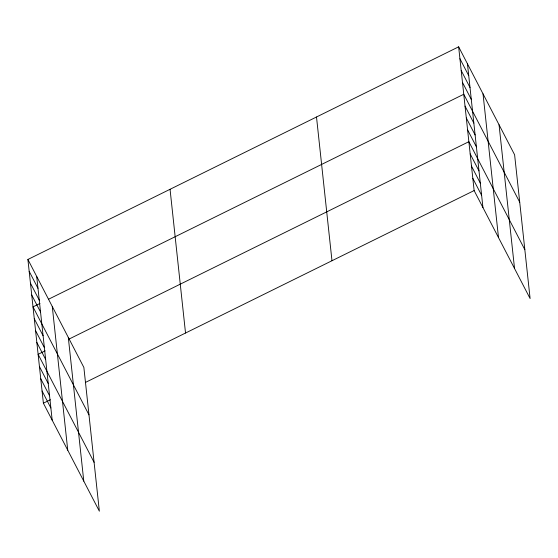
<?xml version="1.0" encoding="UTF-8"?>
<svg xmlns="http://www.w3.org/2000/svg" width="558" height="558" viewBox="0 0 558 558"><rect width="100%" height="100%" fill="white"/><g stroke="black" fill="none" stroke-linecap="round" stroke-linejoin="round"><path stroke-width="0.84" d="M27.9 259.463L83.867 367.436L99.352 511.17L43.385 403.197L27.9 259.463L458.648 46.83L514.615 154.803L530.1 298.537L474.133 190.564L458.648 46.83M40.002 303.447L33.006 306.893L88.973 414.866M48.546 299.228L463.761 94.26L519.728 202.233M45.107 350.877L38.118 354.33L94.086 462.303M69.192 338.992L468.866 141.697L524.834 249.67M43.385 403.197L50.373 399.751M85.325 382.495L474.133 190.564M459.925 58.688L468.734 75.679M461.208 70.545L470.01 87.536M462.484 82.403L471.287 99.394M465.037 106.118L473.847 123.109M466.314 117.982L475.123 134.966M467.59 129.84L476.399 146.831M470.185 153.91L478.994 170.901M471.503 166.131L480.305 183.122M472.814 178.351L481.624 195.342M29.176 271.321L37.986 288.312M30.453 283.178L39.262 300.169M31.729 295.036L40.539 312.027M34.289 318.751L43.092 335.742M35.566 330.615L44.368 347.606M36.842 342.473L45.651 359.464M39.437 366.543L48.239 383.534M40.748 378.763L49.557 395.755M42.066 390.984L50.876 407.975M499.054 124.776L514.539 268.517M483.019 93.842L498.503 237.582M467.458 63.821L482.942 207.555M316.505 116.999L331.982 260.732M170.05 189.295L185.528 333.028M68.306 337.409L83.784 481.149M52.271 306.475L67.755 450.215M36.709 276.454L52.187 420.188"/></g></svg>
